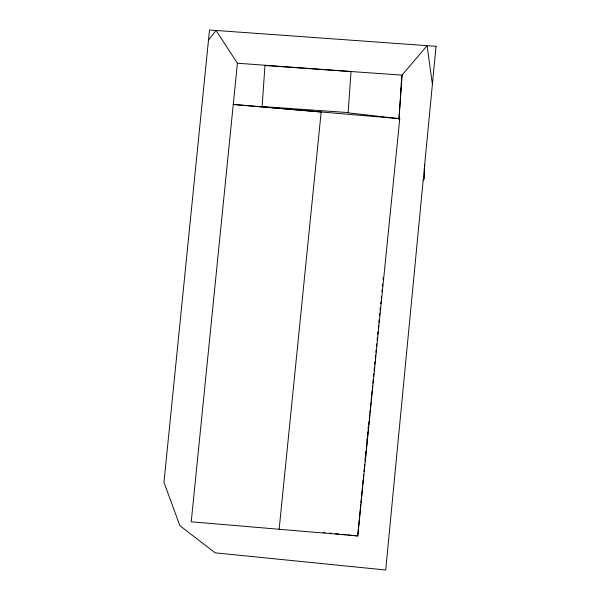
<?xml version="1.0" encoding="UTF-8"?>
<svg xmlns="http://www.w3.org/2000/svg" width="600" height="600" viewBox="0 0 600 600"><rect width="100%" height="100%" fill="white"/><g stroke="black" fill="none" stroke-linecap="round" stroke-linejoin="round"><path stroke-width="0.9" d="M424.68 164.535L424.395 178.875L423.195 180.015M208.485 40.088L216.06 30.48L237.405 63.225L191.235 521.805L357.757 535.928L399.765 118.688L398.955 119.19L402.037 75.105L427.088 45.682L432.39 84.3M398.955 119.19L401.715 79.695M360.757 504.713L357.757 535.928L347.888 534.938M360.93 502.882L362.513 486.382M362.692 484.537L363.135 479.91M363.315 478.065L363.668 474.368M363.938 471.592L364.2 468.817M364.47 466.043L364.65 464.19M365.093 459.6L365.355 456.847M365.707 453.173L365.88 451.335M366.322 446.745L366.502 444.908M366.945 440.317L367.118 438.472M367.47 434.783L367.65 432.945M368.093 428.332L368.272 426.495M400.522 90.892L400.785 88.133M401.145 84.412L402.037 75.105L264.975 65.52L262.11 106.552L348.15 112.567M365.13 461.347L366.142 451.088M366.322 449.228L367.343 438.967M367.522 437.107L368.535 426.847M368.722 424.987L369.09 421.26M369.278 419.393L369.735 414.728M369.923 412.868L370.29 409.14M370.47 407.272L370.935 402.607M371.115 400.748L371.49 397.02M371.67 395.153L372.135 390.487M372.315 388.627L372.593 385.83M372.87 383.032L373.237 379.305M373.515 376.507L373.793 373.71M374.07 370.913L374.438 367.185M374.715 364.388L374.993 361.59M375.263 358.793L375.638 355.065M375.915 352.267L376.185 349.47M376.462 346.673L376.74 343.875M377.108 340.147L377.385 337.35M377.663 334.553L377.94 331.755M378.308 328.028L378.585 325.23M378.862 322.433L379.14 319.635M379.507 315.907L379.785 313.11M380.062 310.312L380.332 307.515M380.707 303.788L380.888 301.92M381.255 298.192L381.442 296.325M381.9 291.668L382.087 289.8M382.455 286.072L382.642 284.205M383.1 279.548L383.288 277.68M279.15 529.26L321.165 112.02L233.25 104.453L399.765 118.688L399.015 118.613M237.405 63.225L351.022 71.535L348.127 112.837L398.925 118.613M323.34 532.463L325.17 532.65M329.737 533.107L331.567 533.295M335.22 533.662L338.873 534.03M341.61 534.308L346.095 534.757M436.043 46.305L385.717 570L215.175 552.832L179.843 525.653L163.958 482.31L209.498 30L436.043 46.305"/></g></svg>
